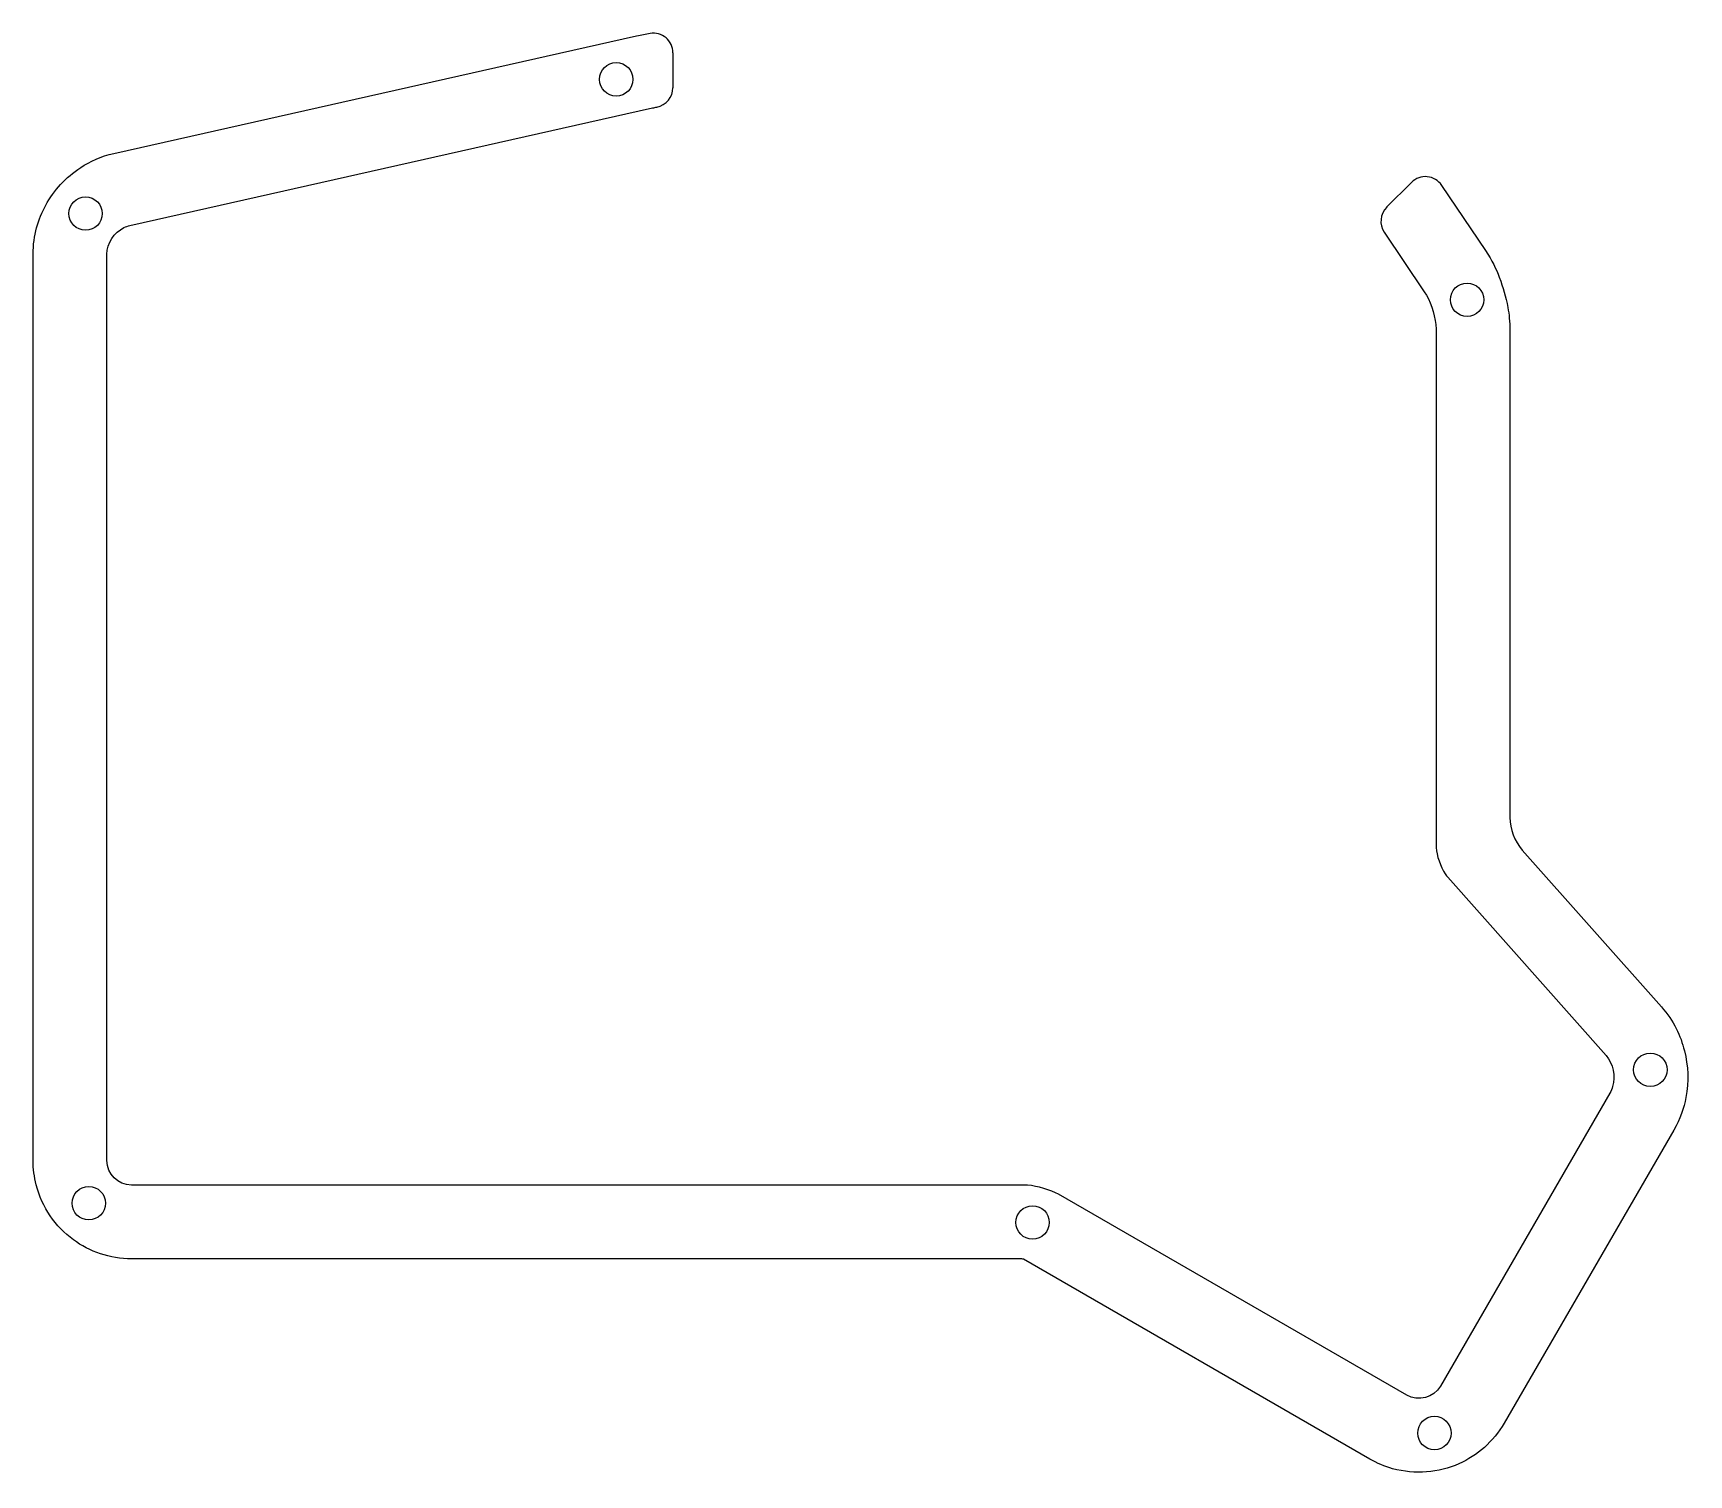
# Model space of a CAD drawing. Header units: millimetres. Extents: x 273 to 441, y -114 to 33.
import ezdxf

# ---------------------------------------------------------------- set-up
doc = ezdxf.new("R2010")
doc.units = ezdxf.units.MM
doc.layers.get('0').update_dxf_attribs({"linetype": 'CONTINUOUS'})

msp = doc.modelspace()

# ---------------------------------------------------------------- linework, layer by layer
for p, q in [((281, 20.33), (334.12, 32.27)), ((337.82, 30.56), (337.82, 27.01)), ((282.64, 13.01), (335.76, 24.95)), ((410.35, 14.86), (412.87, 17.38)), ((415.94, 17.08), (420.4, 10.47)), ((410.11, 12.32), (414.18, 6.28)), ((272.8, -82.02), (272.8, 10.09)), ((280.3, -82.02), (280.3, 10.09)), ((415.38, 2.34), (415.38, -50.12)), ((422.88, 2.34), (422.88, -47.15)), ((415.38, -50.12), (415.38, -50.22)), ((424.14, -50.47), (438.27, -66.39)), ((416.58, -53.24), (432.66, -71.36)), ((433.05, -75.17), (415.81, -104.95)), ((439.54, -78.93), (422.3, -108.71)), ((373.51, -84.52), (282.8, -84.52)), ((412.39, -105.87), (376.99, -85.45)), ((373.28, -92.02), (282.8, -92.02)), ((408.64, -112.36), (373.45, -92.06))]:
    msp.add_line(p, q)
for centre in [(332.06, 27.86), (278.13, 14.22), (418.53, 5.46), (437.15, -72.8), (278.46, -86.36), (374.37, -88.32), (415.21, -109.72)]:
    msp.add_circle(centre, 1.7)
for centre, radius, start, end in [((335.82, 30.56), 2, 0, 98.9093), ((335.82, 27.01), 2, -79.3674, 0), ((414.29, 15.97), 2, 33.9769, 135.0391), ((411.77, 13.44), 2, 135.0391, 213.9768), ((427.88, -47.15), 5, 180.001, 221.5833)]:
    msp.add_arc(centre, radius, start, end)
for points, knots in [([(334.12, 32.27), (334.12, 32.27), (334.12, 32.27), (334.13, 32.27), (334.61, 32.38), (335.06, 32.46), (335.51, 32.54)], [-0.001288, -0.001288, -0.001288, -0.001288, 0, 0, 0, 0.2416287, 0.2416287, 0.2416287, 0.2416287]), ([(335.76, 24.95), (335.76, 24.95), (335.76, 24.95), (335.76, 24.95), (335.9, 24.98), (336.04, 25.01), (336.19, 25.04)], [-0.0000805, -0.0000805, -0.0000805, -0.0000805, 0, 0, 0, 0.1191832, 0.1191832, 0.1191832, 0.1191832]), ([(272.8, 10.09), (272.8, 12), (273.32, 13.66), (274.08, 15.06), (274.93, 16.61), (276.09, 17.9), (277.64, 18.9), (278.59, 19.53), (279.72, 20.04), (281, 20.33)], [0, 0, 0, 0, 0.357372, 0.357372, 0.357372, 0.754028, 0.754028, 0.754028, 1, 1, 1, 1]), ([(280.3, 10.09), (280.3, 11.23), (281.02, 12.29), (282.03, 12.79), (282.22, 12.89), (282.43, 12.96), (282.64, 13.01)], [0, 0, 0, 0, 0.839376, 0.839376, 0.839376, 1, 1, 1, 1]), ([(420.4, 10.47), (420.4, 10.47), (420.4, 10.47), (420.41, 10.46), (421.08, 9.46), (421.47, 8.6), (421.8, 7.74), (422.19, 6.74), (422.47, 5.76), (422.67, 4.67), (422.79, 3.98), (422.88, 3.24), (422.88, 2.34)], [-0.002185, -0.002185, -0.002185, -0.002185, 0, 0, 0, 0.345214, 0.345214, 0.345214, 0.74612, 0.74612, 0.74612, 1, 1, 1, 1]), ([(414.18, 6.28), (414.18, 6.28), (414.18, 6.28), (414.18, 6.28), (414.77, 5.4), (415.22, 4.07), (415.35, 2.93), (415.37, 2.73), (415.38, 2.53), (415.38, 2.34)], [-0.000109, -0.000109, -0.000109, -0.000109, 0, 0, 0, 0.850047, 0.850047, 0.850047, 1, 1, 1, 1]), ([(415.38, -50.22), (415.42, -51.01), (415.82, -52.16), (416.31, -52.89), (416.4, -53.02), (416.49, -53.14), (416.58, -53.24), (416.58, -53.24), (416.58, -53.24), (416.58, -53.24)], [0.0483652, 0.0483652, 0.0483652, 0.0483652, 0.8518564, 0.8518564, 0.8518564, 1, 1, 1, 1.0000465, 1.0000465, 1.0000465, 1.0000465]), ([(438.27, -66.39), (439.56, -67.83), (440.24, -69.37), (440.61, -70.86), (441, -72.42), (441.07, -73.97), (440.76, -75.63), (440.56, -76.69), (440.19, -77.81), (439.54, -78.93)], [0.0001622, 0.0001622, 0.0001622, 0.0001622, 0.3686759, 0.3686759, 0.3686759, 0.7527054, 0.7527054, 0.7527054, 1, 1, 1, 1]), ([(432.66, -71.36), (433.4, -72.2), (433.62, -73.44), (433.32, -74.51), (433.26, -74.74), (433.17, -74.97), (433.05, -75.17)], [0.0000392, 0.0000392, 0.0000392, 0.0000392, 0.8233774, 0.8233774, 0.8233774, 1, 1, 1, 1]), ([(282.8, -92.02), (280.62, -92.02), (278.54, -91.29), (276.89, -90.08), (275.06, -88.74), (273.7, -86.79), (273.11, -84.49), (272.91, -83.69), (272.8, -82.86), (272.8, -82.02)], [0, 0, 0, 0, 0.399506, 0.399506, 0.399506, 0.845696, 0.845696, 0.845696, 1, 1, 1, 1]), ([(376.99, -85.45), (376.99, -85.45), (376.99, -85.45), (376.99, -85.45), (376.25, -85.02), (374.85, -84.61), (373.86, -84.53), (373.74, -84.52), (373.62, -84.52), (373.51, -84.52)], [-0.000051, -0.000051, -0.000051, -0.000051, 0, 0, 0, 0.888386, 0.888386, 0.888386, 1, 1, 1, 1]), ([(422.3, -108.71), (421.21, -110.59), (419.55, -112.02), (417.7, -112.84), (415.62, -113.76), (413.25, -113.97), (410.96, -113.34), (410.16, -113.11), (409.37, -112.79), (408.64, -112.36)], [0.000214, 0.000214, 0.000214, 0.000214, 0.3965448, 0.3965448, 0.3965448, 0.8438533, 0.8438533, 0.8438533, 1, 1, 1, 1])]:
    msp.add_open_spline(points, degree=3, knots=knots)
for points in [[(282.8, -84.52), (281.43, -84.52), (280.3, -83.39), (280.3, -82.02)], [(373.45, -92.06), (373.4, -92.05), (373.33, -92.03), (373.28, -92.02)], [(415.81, -104.95), (415.12, -106.14), (413.58, -106.55), (412.39, -105.87)]]:
    msp.add_open_spline(points, degree=3)

doc.saveas('drawing.dxf')
